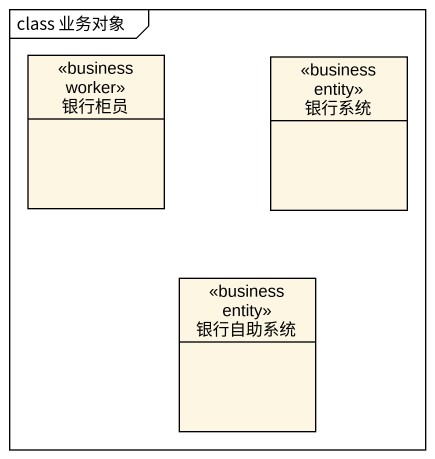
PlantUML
@startuml
mainframe class 业务对象
hide circle
hide empty members
class 银行柜员 <<business worker>>
class 银行系统 <<business entity>>
class 银行自助系统 <<business entity>>
@enduml
